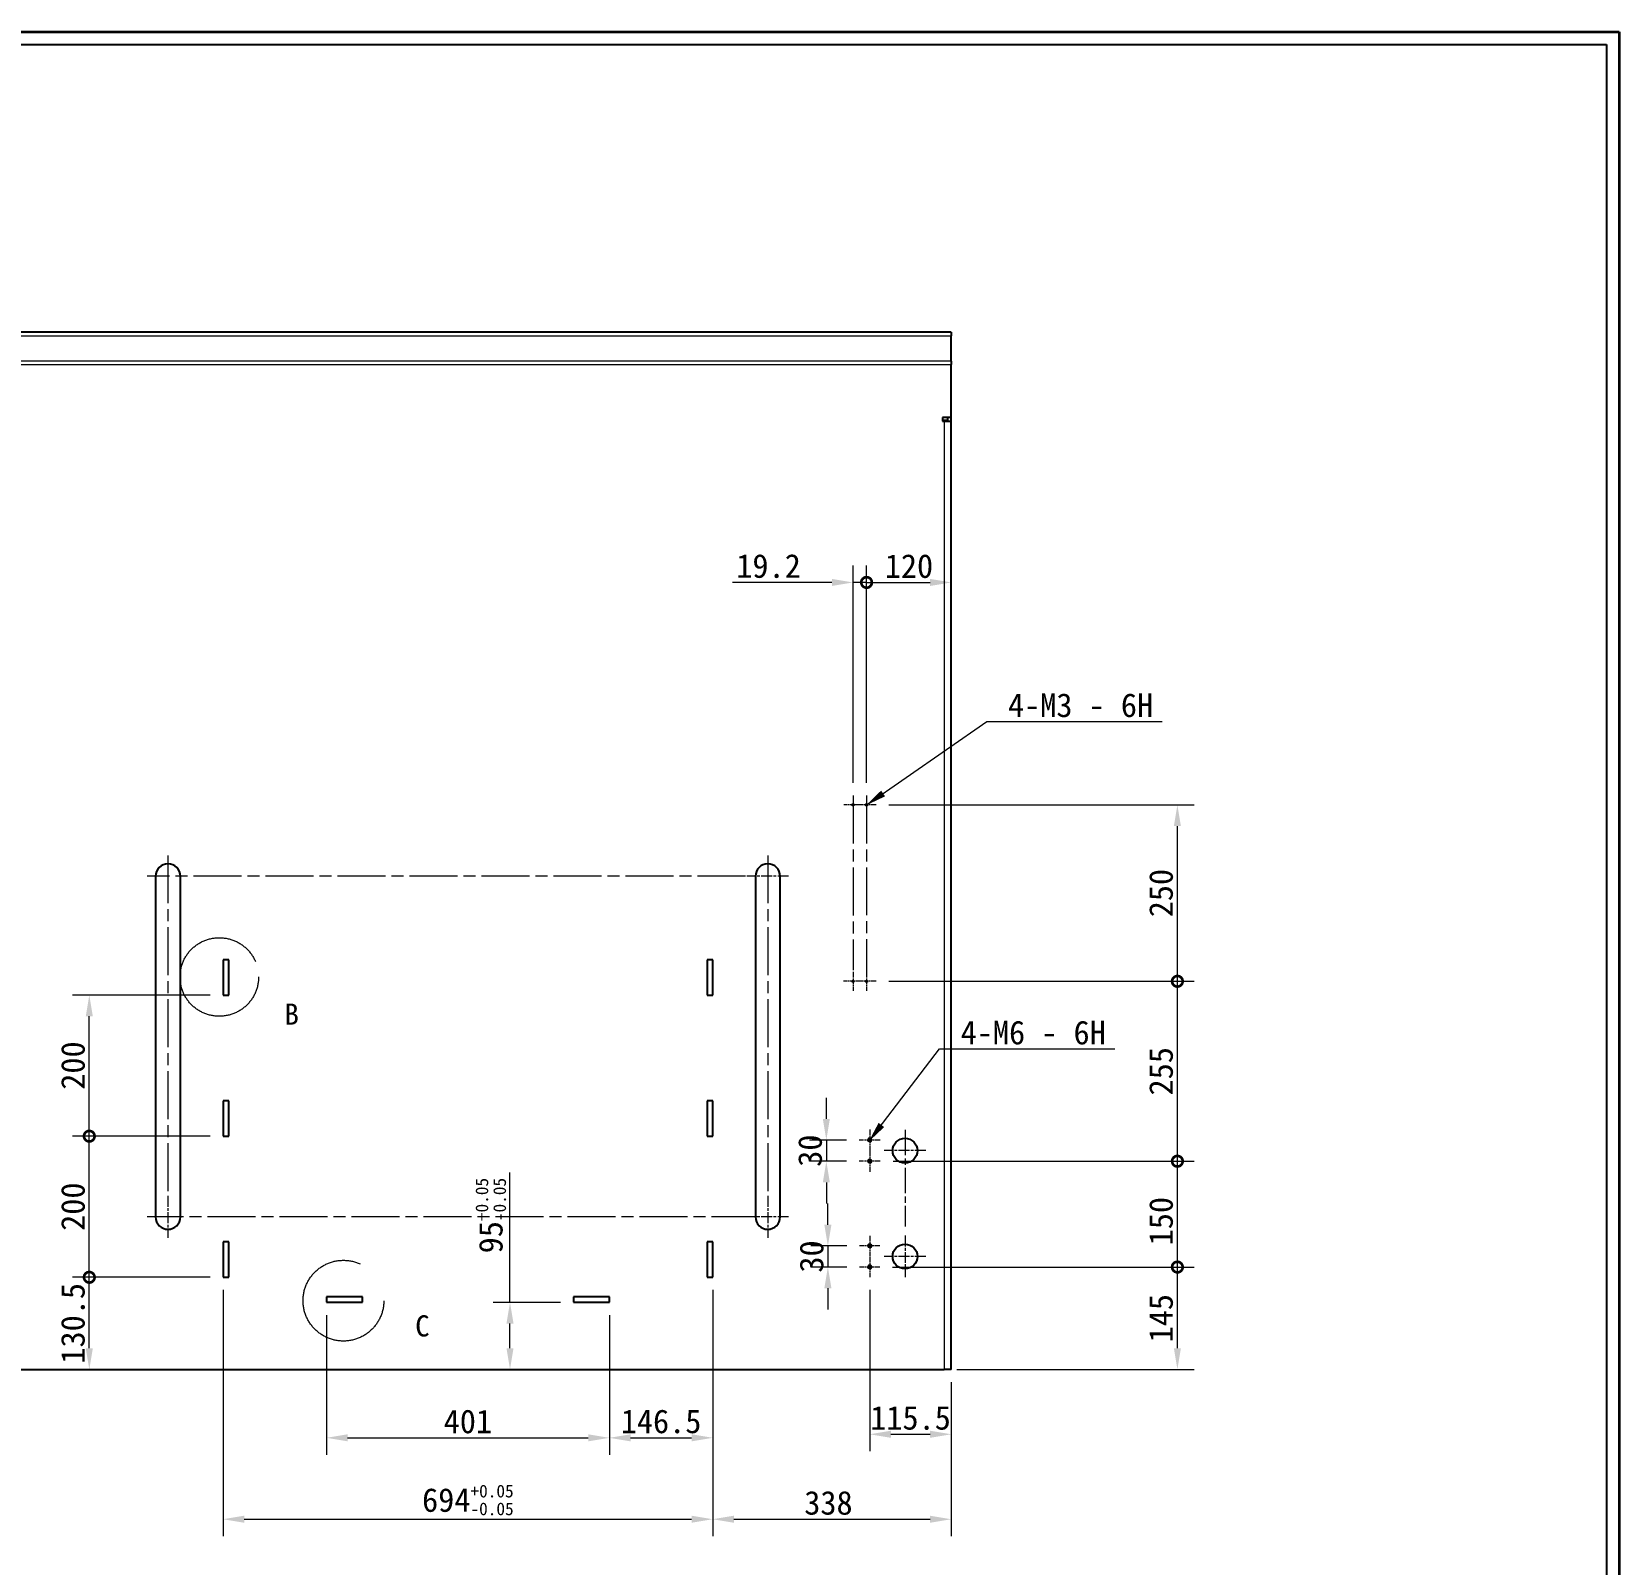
# Model space of a CAD drawing. Header units: millimetres. Extents: x 72 to 7062, y 66 to 4974.
# Drawn here: x 4812 to 7062, y 2802 to 4974 of the extents above; entities that cross this region are included whole.
import ezdxf
from ezdxf.enums import TextEntityAlignment as Align

# ---------------------------------------------------------------- set-up
doc = ezdxf.new("R2010")
doc.units = ezdxf.units.MM
doc.header["$LTSCALE"] = 12
doc.linetypes.add('CHAIN', pattern=[0.3543, 0.2362, -0.0295, 0.0591, -0.0295])
doc.linetypes.add('DASH_DOUBLE_DOT', pattern=[0.2164, 0.1181, -0.0295, 0.0049, -0.0295, 0.0049, -0.0295])
for name, color, linetype, lineweight, true_color in [('中心标记 (ISO)', 1, 'CHAIN', 18, 0xff0000), ('尺寸 (ISO)', 7, 'Continuous', 18, 0x008000), ('局部视图边界 (ISO)', 7, 'DASH_DOUBLE_DOT', 18, 0x008000), ('符号 (ISO)', 7, 'Continuous', 18, 0x008000)]:
    doc.layers.add(name, color=color, linetype=linetype, lineweight=lineweight, true_color=true_color)
for name, color, linetype, lineweight in [('可见 (ISO)', 7, 'Continuous', 25), ('可见窄的 (ISO)', 7, 'Continuous', 18), ('图框 (ISO)', 7, 'Continuous', 35)]:
    doc.layers.add(name, color=color, linetype=linetype, lineweight=lineweight)
doc.styles.add('HZ_33', font='simfang.ttf')
doc.styles.get("Standard").update_dxf_attribs({"font": 'simfang.ttf'})
doc.styles.add('最新国标', font='simfang.ttf')
doc.dimstyles.new('默认 (GB)', dxfattribs={"dimscale": 12, "dimtxt": 2.8, "dimasz": 2.5, "dimexe": 2, "dimexo": 1.5, "dimgap": 0.5, "dimtad": 1, "dimtoh": 1, "dimdsep": 46, "dimtxsty": '最新国标', "dimcen": 0.09, "dimdle": 10, "dimclrd": 256, "dimclre": 256, "dimclrt": 256, "dimazin": 2, "dimtfac": 0.535714, "dimtdec": 3, "dimtmove": 0, "dimatfit": 3, "dimfxl": 0, "dimtolj": 1, "dimlwd": -1, "dimlwe": -1, "dimarcsym": 0})
doc.dimstyles.new('默认 (GB)$7', dxfattribs={"dimscale": 12, "dimtxt": 2.8, "dimasz": 2.5, "dimexe": 2, "dimexo": 1.5, "dimgap": 0.5, "dimtad": 1, "dimtoh": 1, "dimdsep": 46, "dimtxsty": '最新国标', "dimcen": 0.09, "dimdle": 10, "dimclrd": 256, "dimclre": 256, "dimclrt": 256, "dimazin": 2, "dimtfac": 0.535714, "dimtdec": 3, "dimtmove": 0, "dimatfit": 3, "dimfxl": 0, "dimtolj": 1, "dimlwd": -1, "dimlwe": -1, "dimarcsym": 0})

# ---------------------------------------------------------------- blocks, each defined once
blk = doc.blocks.new('图框 最新国标')
at = {"layer": '图框 (ISO)'}
for p, q in [((6, 414.5), (588.5, 414.5)), ((588.5, 414.5), (588.5, 5.5))]:
    blk.add_line(p, q, dxfattribs=at)
at = {"layer": '图框 (ISO)', "color": 7, "linetype": 'Continuous', "lineweight": 25}
for p, q in [((18, 413), (587, 413)), ((18, 413), (587, 413)), ((587, 413), (587, 7)), ((587, 413), (587, 7))]:
    blk.add_line(p, q, dxfattribs=at)
at = {"layer": '图框 (ISO)', "lineweight": 30}
blk.add_attdef('零件代号', text='', height=2.5, rotation=180, dxfattribs=at).set_placement((35.5, 409), align=Align.MIDDLE_CENTER)
blk = doc.blocks.new('二维局部视图1')
at = {"layer": '局部视图边界 (ISO)', "ltscale": 19.246557}
blk.add_circle((423.17, 302.86), 4.64, dxfattribs=at)
at = {"layer": '局部视图边界 (ISO)', "insert": (430.87, 297.22), "char_height": 2.5, "attachment_point": 7, "style": 'HZ_33'}
blk.add_mtext('B', dxfattribs=at)
blk = doc.blocks.new('二维局部视图2')
at = {"layer": '局部视图边界 (ISO)', "ltscale": 17.310312}
blk.add_circle((437.83, 264.63), 4.77, dxfattribs=at)
at = {"layer": '局部视图边界 (ISO)', "insert": (446.31, 260.36), "char_height": 2.5, "attachment_point": 7, "style": 'HZ_33'}
blk.add_mtext('C', dxfattribs=at)
blk = doc.blocks.new('_DotSmall')
at = {"color": 0, "linetype": 'ByBlock', "const_width": 0.5}
blk.add_lwpolyline([(-0.0625, 0, 1), (0.0625, 0, 1)], format="xyb", close=True, dxfattribs=at)
blk = doc.blocks.new('*D23')
at = {"layer": 'Defpoints', "color": 0, "transparency": 16777216}
for p in [(6014.3, 3223.2), (6435.8, 3223.2), (6105.3, 3078.2)]:
    blk.add_point(p, dxfattribs=at)
at = {"layer": '尺寸 (ISO)', "color": 116, "true_color": 0x00803f, "transparency": 16777216}
for p, q in [((6032.3, 3223.2), (6459.8, 3223.2)), ((6435.8, 3108.2), (6435.8, 3223.2)), ((6123.3, 3078.2), (6459.8, 3078.2))]:
    blk.add_line(p, q, dxfattribs=at)
blk.add_solid([(6430.8, 3108.2), (6440.8, 3108.2), (6435.8, 3078.2)], dxfattribs=at)
at = {"layer": '尺寸 (ISO)', "color": 116, "true_color": 0x00803f, "transparency": 16777216, "xscale": 30, "yscale": 30, "zscale": 30, "rotation": 90}
blk.add_blockref('_DotSmall', (6435.8, 3223.2), dxfattribs=at)
at = {"layer": '尺寸 (ISO)', "transparency": 16777216, "insert": (6412.8, 3150.7), "char_height": 33.6, "attachment_point": 5, "rotation": 90, "style": '最新国标'}
blk.add_mtext('\\A1;145', dxfattribs=at)
blk = doc.blocks.new('*D24')
at = {"layer": 'Defpoints', "color": 0, "transparency": 16777216}
for p in [(6014.8, 3373.2), (6435.8, 3373.2), (6014.3, 3223.2)]:
    blk.add_point(p, dxfattribs=at)
at = {"layer": '尺寸 (ISO)', "color": 116, "true_color": 0x00803f, "transparency": 16777216}
for p, q in [((6032.8, 3373.2), (6459.8, 3373.2)), ((6435.8, 3223.2), (6435.8, 3373.2)), ((6032.3, 3223.2), (6459.8, 3223.2))]:
    blk.add_line(p, q, dxfattribs=at)
at = {"layer": '尺寸 (ISO)', "color": 116, "true_color": 0x00803f, "transparency": 16777216, "xscale": 30, "yscale": 30, "zscale": 30}
for p, rotation in [((6435.8, 3373.2), 90), ((6435.8, 3223.2), 270)]:
    blk.add_blockref('_DotSmall', p, dxfattribs=dict(at, rotation=rotation))
at = {"layer": '尺寸 (ISO)', "transparency": 16777216, "insert": (6412.8, 3288.3), "char_height": 33.6, "attachment_point": 5, "rotation": 90, "style": '最新国标'}
blk.add_mtext('\\A1;150', dxfattribs=at)
blk = doc.blocks.new('*D25')
at = {"layer": 'Defpoints', "color": 0, "transparency": 16777216}
for p in [(6008.8, 3628.2), (6435.8, 3628.2), (6014.8, 3373.2)]:
    blk.add_point(p, dxfattribs=at)
at = {"layer": '尺寸 (ISO)', "color": 116, "true_color": 0x00803f, "transparency": 16777216}
for p, q in [((6026.8, 3628.2), (6459.8, 3628.2)), ((6435.8, 3373.2), (6435.8, 3628.2)), ((6032.8, 3373.2), (6459.8, 3373.2))]:
    blk.add_line(p, q, dxfattribs=at)
at = {"layer": '尺寸 (ISO)', "color": 116, "true_color": 0x00803f, "transparency": 16777216, "xscale": 30, "yscale": 30, "zscale": 30}
for p, rotation in [((6435.8, 3628.2), 90), ((6435.8, 3373.2), 270)]:
    blk.add_blockref('_DotSmall', p, dxfattribs=dict(at, rotation=rotation))
at = {"layer": '尺寸 (ISO)', "transparency": 16777216, "insert": (6412.8, 3500.7), "char_height": 33.6, "attachment_point": 5, "rotation": 90, "style": '最新国标'}
blk.add_mtext('\\A1;255', dxfattribs=at)
blk = doc.blocks.new('*D26')
at = {"layer": 'Defpoints', "color": 0, "transparency": 16777216}
for p in [(6008.8, 3878.2), (6435.8, 3878.2), (6008.8, 3628.2)]:
    blk.add_point(p, dxfattribs=at)
at = {"layer": '尺寸 (ISO)', "color": 116, "true_color": 0x00803f, "transparency": 16777216}
for p, q in [((6026.8, 3878.2), (6459.8, 3878.2)), ((6435.8, 3628.2), (6435.8, 3848.2)), ((6026.8, 3628.2), (6459.8, 3628.2))]:
    blk.add_line(p, q, dxfattribs=at)
blk.add_solid([(6430.8, 3848.2), (6440.8, 3848.2), (6435.8, 3878.2)], dxfattribs=at)
at = {"layer": '尺寸 (ISO)', "color": 116, "true_color": 0x00803f, "transparency": 16777216, "xscale": 30, "yscale": 30, "zscale": 30, "rotation": 270}
blk.add_blockref('_DotSmall', (6435.8, 3628.2), dxfattribs=at)
at = {"layer": '尺寸 (ISO)', "transparency": 16777216, "insert": (6412.8, 3753.2), "char_height": 33.6, "attachment_point": 5, "rotation": 90, "style": '最新国标'}
blk.add_mtext('\\A1;250', dxfattribs=at)
blk = doc.blocks.new('*D27')
at = {"layer": 'Defpoints', "color": 0, "transparency": 16777216}
for p in [(5984.8, 3403.2), (5938.3, 3373.2), (5984.8, 3373.2)]:
    blk.add_point(p, dxfattribs=at)
at = {"layer": '尺寸 (ISO)', "color": 116, "true_color": 0x00803f, "transparency": 16777216}
for p, q in [((5938.3, 3433.2), (5938.3, 3463.2)), ((5966.8, 3403.2), (5914.3, 3403.2)), ((5938.3, 3403.2), (5938.3, 3373.2)), ((5966.8, 3373.2), (5914.3, 3373.2)), ((5938.3, 3343.2), (5938.3, 3313.2))]:
    blk.add_line(p, q, dxfattribs=at)
for points in [[(5933.3, 3433.2), (5943.3, 3433.2), (5938.3, 3403.2)], [(5933.3, 3343.2), (5943.3, 3343.2), (5938.3, 3373.2)]]:
    blk.add_solid(points, dxfattribs=at)
at = {"layer": '尺寸 (ISO)', "transparency": 16777216, "insert": (5915.4, 3388.2), "char_height": 33.6, "attachment_point": 5, "rotation": 90, "style": '最新国标'}
blk.add_mtext('\\A1;30', dxfattribs=at)
blk = doc.blocks.new('*D28')
at = {"layer": 'Defpoints', "color": 0, "transparency": 16777216}
for p in [(5985.4, 3253.2), (5940.5, 3223.2), (5985.4, 3223.2)]:
    blk.add_point(p, dxfattribs=at)
at = {"layer": '尺寸 (ISO)', "color": 116, "true_color": 0x00803f, "transparency": 16777216}
for p, q in [((5940.5, 3283.2), (5940.5, 3313.2)), ((5967.4, 3253.2), (5916.5, 3253.2)), ((5940.5, 3253.2), (5940.5, 3223.2)), ((5967.4, 3223.2), (5916.5, 3223.2)), ((5940.5, 3193.2), (5940.5, 3163.2))]:
    blk.add_line(p, q, dxfattribs=at)
for points in [[(5935.5, 3283.2), (5945.5, 3283.2), (5940.5, 3253.2)], [(5935.5, 3193.2), (5945.5, 3193.2), (5940.5, 3223.2)]]:
    blk.add_solid(points, dxfattribs=at)
at = {"layer": '尺寸 (ISO)', "transparency": 16777216, "insert": (5917.5, 3238.2), "char_height": 33.6, "attachment_point": 5, "rotation": 90, "style": '最新国标'}
blk.add_mtext('\\A1;30', dxfattribs=at)
blk = doc.blocks.new('*D29')
at = {"layer": 'Defpoints', "color": 0, "transparency": 16777216}
for p in [(5999.8, 3208.8), (6115.3, 3078.2), (6115.3, 2986.2)]:
    blk.add_point(p, dxfattribs=at)
at = {"layer": '尺寸 (ISO)', "color": 116, "true_color": 0x00803f, "transparency": 16777216}
for p, q in [((5999.8, 3190.8), (5999.8, 2962.2)), ((6115.3, 3060.2), (6115.3, 2962.2)), ((6029.8, 2986.2), (6085.3, 2986.2))]:
    blk.add_line(p, q, dxfattribs=at)
for points in [[(6029.8, 2991.2), (6029.8, 2981.2), (5999.8, 2986.2)], [(6085.3, 2991.2), (6085.3, 2981.2), (6115.3, 2986.2)]]:
    blk.add_solid(points, dxfattribs=at)
at = {"layer": '尺寸 (ISO)', "transparency": 16777216, "insert": (6057.6, 3009.3), "char_height": 33.6, "attachment_point": 5, "style": '最新国标'}
blk.add_mtext('\\A1;115.5', dxfattribs=at)
blk = doc.blocks.new('*D30')
at = {"layer": 'Defpoints', "color": 0, "transparency": 16777216}
for p in [(5229.8, 3173.2), (5630.8, 3173.2), (5630.8, 2981.2)]:
    blk.add_point(p, dxfattribs=at)
at = {"layer": '尺寸 (ISO)', "color": 116, "true_color": 0x00803f, "transparency": 16777216}
for p, q in [((5229.8, 3155.2), (5229.8, 2957.2)), ((5630.8, 3155.2), (5630.8, 2957.2)), ((5259.8, 2981.2), (5600.8, 2981.2))]:
    blk.add_line(p, q, dxfattribs=at)
for points in [[(5259.8, 2986.2), (5259.8, 2976.2), (5229.8, 2981.2)], [(5600.8, 2986.2), (5600.8, 2976.2), (5630.8, 2981.2)]]:
    blk.add_solid(points, dxfattribs=at)
at = {"layer": '尺寸 (ISO)', "transparency": 16777216, "insert": (5430.3, 3004.2), "char_height": 33.6, "attachment_point": 5, "style": '最新国标'}
blk.add_mtext('\\A1;401', dxfattribs=at)
blk = doc.blocks.new('*D31')
at = {"layer": 'Defpoints', "color": 0, "transparency": 16777216}
for p in [(5083.3, 3208.7), (5777.3, 3208.7), (5777.3, 2865.8)]:
    blk.add_point(p, dxfattribs=at)
at = {"layer": '尺寸 (ISO)', "color": 116, "true_color": 0x00803f, "transparency": 16777216}
for p, q in [((5083.3, 3190.7), (5083.3, 2841.8)), ((5777.3, 3190.7), (5777.3, 2841.8)), ((5113.3, 2865.8), (5747.3, 2865.8))]:
    blk.add_line(p, q, dxfattribs=at)
for points in [[(5113.3, 2870.8), (5113.3, 2860.8), (5083.3, 2865.8)], [(5747.3, 2870.8), (5747.3, 2860.8), (5777.3, 2865.8)]]:
    blk.add_solid(points, dxfattribs=at)
at = {"layer": '尺寸 (ISO)', "transparency": 16777216, "insert": (5430.3, 2893.1), "char_height": 33.6, "attachment_point": 5, "style": '最新国标'}
blk.add_mtext('\\A1;694{\\H17.999999;\\S+0.05^ -0.05;}', dxfattribs=at)
blk = doc.blocks.new('*D32')
at = {"layer": 'Defpoints', "color": 0, "transparency": 16777216}
for p in [(5777.3, 3208.7), (6115.3, 3078.2), (6115.3, 2865.8)]:
    blk.add_point(p, dxfattribs=at)
at = {"layer": '尺寸 (ISO)', "color": 116, "true_color": 0x00803f, "transparency": 16777216}
for p, q in [((5777.3, 3190.7), (5777.3, 2841.8)), ((6115.3, 3060.2), (6115.3, 2841.8)), ((5807.3, 2865.8), (6085.3, 2865.8))]:
    blk.add_line(p, q, dxfattribs=at)
for points in [[(5807.3, 2870.8), (5807.3, 2860.8), (5777.3, 2865.8)], [(6085.3, 2870.8), (6085.3, 2860.8), (6115.3, 2865.8)]]:
    blk.add_solid(points, dxfattribs=at)
at = {"layer": '尺寸 (ISO)', "transparency": 16777216, "insert": (5941.3, 2888.8), "char_height": 33.6, "attachment_point": 5, "style": '最新国标'}
blk.add_mtext('\\A1;338', dxfattribs=at)
blk = doc.blocks.new('*D33')
at = {"layer": 'Defpoints', "color": 0, "transparency": 16777216}
for p in [(4893.8, 3208.7), (5083.3, 3208.7), (4755.8, 3078.2)]:
    blk.add_point(p, dxfattribs=at)
at = {"layer": '尺寸 (ISO)', "color": 116, "true_color": 0x00803f, "transparency": 16777216}
for p, q in [((5065.3, 3208.7), (4869.8, 3208.7)), ((4893.8, 3108.2), (4893.8, 3208.7))]:
    blk.add_line(p, q, dxfattribs=at)
blk.add_solid([(4888.8, 3108.2), (4898.8, 3108.2), (4893.8, 3078.2)], dxfattribs=at)
at = {"layer": '尺寸 (ISO)', "color": 116, "true_color": 0x00803f, "transparency": 16777216, "xscale": 30, "yscale": 30, "zscale": 30, "rotation": 90}
blk.add_blockref('_DotSmall', (4893.8, 3208.7), dxfattribs=at)
at = {"layer": '尺寸 (ISO)', "transparency": 16777216, "insert": (4870.7, 3143.5), "char_height": 33.6, "attachment_point": 5, "rotation": 90, "style": '最新国标'}
blk.add_mtext('\\A1;130.5', dxfattribs=at)
blk = doc.blocks.new('*D34')
at = {"layer": 'Defpoints', "color": 0, "transparency": 16777216}
for p in [(4893.8, 3408.7), (5083.3, 3408.7), (5083.3, 3208.7)]:
    blk.add_point(p, dxfattribs=at)
at = {"layer": '尺寸 (ISO)', "color": 116, "true_color": 0x00803f, "transparency": 16777216}
for p, q in [((5065.3, 3408.7), (4869.8, 3408.7)), ((4893.8, 3208.7), (4893.8, 3408.7)), ((5065.3, 3208.7), (4869.8, 3208.7))]:
    blk.add_line(p, q, dxfattribs=at)
at = {"layer": '尺寸 (ISO)', "color": 116, "true_color": 0x00803f, "transparency": 16777216, "xscale": 30, "yscale": 30, "zscale": 30}
for p, rotation in [((4893.8, 3408.7), 90), ((4893.8, 3208.7), 270)]:
    blk.add_blockref('_DotSmall', p, dxfattribs=dict(at, rotation=rotation))
at = {"layer": '尺寸 (ISO)', "transparency": 16777216, "insert": (4870.8, 3308.8), "char_height": 33.6, "attachment_point": 5, "rotation": 90, "style": '最新国标'}
blk.add_mtext('\\A1;200', dxfattribs=at)
blk = doc.blocks.new('*D35')
at = {"layer": 'Defpoints', "color": 0, "transparency": 16777216}
for p in [(4893.8, 3608.7), (5083.3, 3608.7), (5083.3, 3408.7)]:
    blk.add_point(p, dxfattribs=at)
at = {"layer": '尺寸 (ISO)', "color": 116, "true_color": 0x00803f, "transparency": 16777216}
for p, q in [((5065.3, 3608.7), (4869.8, 3608.7)), ((4893.8, 3408.7), (4893.8, 3578.7)), ((5065.3, 3408.7), (4869.8, 3408.7))]:
    blk.add_line(p, q, dxfattribs=at)
blk.add_solid([(4888.8, 3578.7), (4898.8, 3578.7), (4893.8, 3608.7)], dxfattribs=at)
at = {"layer": '尺寸 (ISO)', "color": 116, "true_color": 0x00803f, "transparency": 16777216, "xscale": 30, "yscale": 30, "zscale": 30, "rotation": 270}
blk.add_blockref('_DotSmall', (4893.8, 3408.7), dxfattribs=at)
at = {"layer": '尺寸 (ISO)', "transparency": 16777216, "insert": (4870.8, 3508.8), "char_height": 33.6, "attachment_point": 5, "rotation": 90, "style": '最新国标'}
blk.add_mtext('\\A1;200', dxfattribs=at)
blk = doc.blocks.new('*D36')
at = {"layer": 'Defpoints', "color": 0, "transparency": 16777216}
for p in [(5995.3, 4193.5), (5976.1, 3891.5), (5995.3, 3891.7)]:
    blk.add_point(p, dxfattribs=at)
at = {"layer": '尺寸 (ISO)', "color": 116, "true_color": 0x00803f, "transparency": 16777216}
for p, q in [((5976.1, 3909.5), (5976.1, 4217.5)), ((5995.3, 3909.7), (5995.3, 4217.5)), ((5946.1, 4193.5), (5805.5, 4193.5)), ((5995.3, 4193.5), (5976.1, 4193.5)), ((5995.3, 4193.5), (6055.3, 4193.5))]:
    blk.add_line(p, q, dxfattribs=at)
blk.add_solid([(5946.1, 4198.5), (5946.1, 4188.5), (5976.1, 4193.5)], dxfattribs=at)
at = {"layer": '尺寸 (ISO)', "color": 116, "true_color": 0x00803f, "transparency": 16777216, "xscale": 30, "yscale": 30, "zscale": 30, "rotation": 180}
blk.add_blockref('_DotSmall', (5995.3, 4193.5), dxfattribs=at)
at = {"layer": '尺寸 (ISO)', "transparency": 16777216, "insert": (5856.4, 4216.6), "char_height": 33.6, "attachment_point": 5, "style": '最新国标'}
blk.add_mtext('\\A1;19.2', dxfattribs=at)
blk = doc.blocks.new('*D37')
at = {"layer": 'Defpoints', "color": 0, "transparency": 16777216}
for p in [(6115.3, 4427.2), (6115.3, 4193.5), (5995.3, 3891.7)]:
    blk.add_point(p, dxfattribs=at)
at = {"layer": '尺寸 (ISO)', "color": 116, "true_color": 0x00803f, "transparency": 16777216}
for p, q in [((6115.3, 4409.2), (6115.3, 4169.5)), ((5995.3, 3909.7), (5995.3, 4217.5)), ((5995.3, 4193.5), (6085.3, 4193.5))]:
    blk.add_line(p, q, dxfattribs=at)
blk.add_solid([(6085.3, 4198.5), (6085.3, 4188.5), (6115.3, 4193.5)], dxfattribs=at)
at = {"layer": '尺寸 (ISO)', "color": 116, "true_color": 0x00803f, "transparency": 16777216, "xscale": 30, "yscale": 30, "zscale": 30, "rotation": 180}
blk.add_blockref('_DotSmall', (5995.3, 4193.5), dxfattribs=at)
at = {"layer": '尺寸 (ISO)', "transparency": 16777216, "insert": (6055.4, 4216.5), "char_height": 33.6, "attachment_point": 5, "style": '最新国标'}
blk.add_mtext('\\A1;120', dxfattribs=at)
blk = doc.blocks.new('*D49')
at = {"layer": 'Defpoints', "color": 0, "transparency": 16777216}
for p in [(5777.3, 3208.7), (5630.8, 3173.2), (5777.3, 2981.2)]:
    blk.add_point(p, dxfattribs=at)
at = {"layer": '尺寸 (ISO)', "color": 116, "true_color": 0x00803f, "transparency": 16777216}
for p, q in [((5777.3, 3190.7), (5777.3, 2957.2)), ((5630.8, 3155.2), (5630.8, 2957.2)), ((5660.8, 2981.2), (5747.3, 2981.2))]:
    blk.add_line(p, q, dxfattribs=at)
for points in [[(5660.8, 2986.2), (5660.8, 2976.2), (5630.8, 2981.2)], [(5747.3, 2986.2), (5747.3, 2976.2), (5777.3, 2981.2)]]:
    blk.add_solid(points, dxfattribs=at)
at = {"layer": '尺寸 (ISO)', "transparency": 16777216, "insert": (5704.1, 3004.3), "char_height": 33.6, "attachment_point": 5, "style": '最新国标'}
blk.add_mtext('\\A1;146.5', dxfattribs=at)
blk = doc.blocks.new('*D82')
at = {"layer": 'Defpoints', "color": 0, "transparency": 16777216}
for p in [(5579.8, 3173.2), (5490, 3078.2), (5542.9, 3078.2)]:
    blk.add_point(p, dxfattribs=at)
at = {"layer": '尺寸 (ISO)', "color": 116, "true_color": 0x00803f, "transparency": 16777216}
for p, q in [((5490, 3173.2), (5490, 3357.4)), ((5561.8, 3173.2), (5466, 3173.2)), ((5490, 3108.2), (5490, 3143.2))]:
    blk.add_line(p, q, dxfattribs=at)
for points in [[(5485, 3143.2), (5495, 3143.2), (5490, 3173.2)], [(5485, 3108.2), (5495, 3108.2), (5490, 3078.2)]]:
    blk.add_solid(points, dxfattribs=at)
at = {"layer": '尺寸 (ISO)', "transparency": 16777216, "insert": (5462.7, 3296.1), "char_height": 33.6, "attachment_point": 5, "rotation": 90, "style": '最新国标'}
blk.add_mtext('\\A1;95{\\H17.999999;\\S+0.05^ -0.05;}', dxfattribs=at)

msp = doc.modelspace()

# ---------------------------------------------------------------- linework, layer by layer
at = {"layer": '中心标记 (ISO)', "ltscale": 2.45002}
msp.add_line((5989.347, 3878.222), (5962.888, 3878.222), dxfattribs=at)
at = {"layer": '中心标记 (ISO)', "ltscale": 23.990969}
for p, q in [((5976.117, 3891.452), (5976.117, 3643.889)), ((5995.317, 3891.722), (5995.317, 3640.856)), ((5005.317, 3806.722), (5005.317, 3315.086)), ((5855.317, 3806.722), (5855.317, 3311.123)), ((5823.687, 3777.222), (4975.817, 3777.222)), ((5843.499, 3294.222), (4975.817, 3294.222))]:
    msp.add_line(p, q, dxfattribs=at)
at = {"layer": '中心标记 (ISO)', "ltscale": 2.500117}
for p, q in [((6008.817, 3878.222), (5981.817, 3878.222)), ((5989.617, 3628.222), (5962.617, 3628.222)), ((5976.117, 3641.722), (5976.117, 3614.722)), ((6008.817, 3628.222), (5981.817, 3628.222)), ((5995.317, 3641.722), (5995.317, 3614.722))]:
    msp.add_line(p, q, dxfattribs=at)
at = {"layer": '中心标记 (ISO)', "ltscale": 5.463336}
for p, q in [((5884.817, 3777.222), (5825.817, 3777.222)), ((6079.317, 3388.222), (6020.317, 3388.222)), ((5884.817, 3294.222), (5825.817, 3294.222)), ((6049.817, 3267.722), (6049.817, 3208.722)), ((6079.317, 3238.222), (6020.317, 3238.222))]:
    msp.add_line(p, q, dxfattribs=at)
at = {"layer": '中心标记 (ISO)', "ltscale": 2.777919}
for p, q in [((6014.817, 3403.222), (5984.817, 3403.222)), ((5999.817, 3418.222), (5999.817, 3388.222)), ((5999.817, 3388.222), (5999.817, 3358.222)), ((6014.817, 3373.222), (5984.817, 3373.222))]:
    msp.add_line(p, q, dxfattribs=at)
at = {"layer": '中心标记 (ISO)', "ltscale": 12.681222}
msp.add_line((6049.817, 3417.722), (6049.817, 3280.776), dxfattribs=at)
at = {"layer": '中心标记 (ISO)', "ltscale": 5.509637}
for p, q in [((5005.317, 3324.222), (5005.317, 3264.722)), ((5855.317, 3324.222), (5855.317, 3264.722))]:
    msp.add_line(p, q, dxfattribs=at)
at = {"layer": '中心标记 (ISO)', "ltscale": 2.677632}
for p, q in [((5999.817, 3267.681), (5999.817, 3238.764)), ((6014.276, 3253.222), (5985.359, 3253.222)), ((6014.276, 3223.222), (5985.359, 3223.222)), ((5999.817, 3237.681), (5999.817, 3208.764))]:
    msp.add_line(p, q, dxfattribs=at)
at = {"layer": '可见 (ISO)'}
for p, q in [((6115.317, 4548.223), (4715.897, 4548.223)), ((6115.317, 4548.223), (6115.317, 4543.223)), ((6115.317, 4507.242), (6115.317, 4543.223)), ((6115.317, 4507.242), (6115.317, 4502.242)), ((6115.317, 4427.242), (6115.317, 4502.242)), ((6102.817, 4427.242), (6102.817, 4422.242)), ((6115.317, 4427.242), (6102.817, 4427.242)), ((6110.317, 4423.242), (6102.817, 4423.242)), ((6102.817, 4422.242), (6105.317, 4422.242)), ((6105.317, 4422.242), (6115.317, 4422.242)), ((6110.317, 4422.242), (6110.317, 4427.242)), ((6115.317, 4422.242), (6115.317, 4427.242)), ((6115.317, 3078.222), (6115.317, 4422.242)), ((4987.817, 3777.222), (4987.817, 3294.222)), ((5022.817, 3294.222), (5022.817, 3777.222)), ((5837.817, 3777.222), (5837.817, 3294.222)), ((5872.817, 3294.222), (5872.817, 3777.222)), ((5083.317, 3658.722), (5083.317, 3608.722)), ((5091.317, 3658.722), (5083.317, 3658.722)), ((5091.317, 3608.722), (5091.317, 3658.722)), ((5769.317, 3658.722), (5769.317, 3608.722)), ((5777.317, 3658.722), (5769.317, 3658.722)), ((5777.317, 3608.722), (5777.317, 3658.722)), ((5083.317, 3608.722), (5091.317, 3608.722)), ((5769.317, 3608.722), (5777.317, 3608.722)), ((5083.317, 3458.722), (5083.317, 3408.722)), ((5091.317, 3458.722), (5083.317, 3458.722)), ((5091.317, 3408.722), (5091.317, 3458.722)), ((5769.317, 3458.722), (5769.317, 3408.722)), ((5777.317, 3458.722), (5769.317, 3458.722)), ((5777.317, 3408.722), (5777.317, 3458.722)), ((5083.317, 3408.722), (5091.317, 3408.722)), ((5769.317, 3408.722), (5777.317, 3408.722)), ((5083.317, 3258.722), (5083.317, 3208.722)), ((5091.317, 3258.722), (5083.317, 3258.722)), ((5091.317, 3208.722), (5091.317, 3258.722)), ((5769.317, 3258.722), (5769.317, 3208.722)), ((5777.317, 3258.722), (5769.317, 3258.722)), ((5777.317, 3208.722), (5777.317, 3258.722)), ((5083.317, 3208.722), (5091.317, 3208.722)), ((5769.317, 3208.722), (5777.317, 3208.722)), ((5229.817, 3181.222), (5229.817, 3173.222)), ((5280.817, 3181.222), (5229.817, 3181.222)), ((5229.817, 3173.222), (5280.817, 3173.222)), ((5280.817, 3173.222), (5280.817, 3181.222)), ((5579.817, 3181.222), (5579.817, 3173.222)), ((5630.817, 3181.222), (5579.817, 3181.222)), ((5579.817, 3173.222), (5630.817, 3173.222)), ((5630.817, 3173.222), (5630.817, 3181.222)), ((4755.843, 3078.222), (6105.317, 3078.222)), ((6115.317, 3078.222), (6105.317, 3078.222))]:
    msp.add_line(p, q, dxfattribs=at)
for centre, radius in [((5976.117, 3878.222), 1.23), ((5995.317, 3878.222), 1.23), ((5976.117, 3628.222), 1.23), ((5995.317, 3628.222), 1.23), ((5999.817, 3403.222), 2.458), ((6049.817, 3388.222), 17.5), ((5999.817, 3373.222), 2.458), ((5999.817, 3253.222), 2.458), ((6049.817, 3238.222), 17.5), ((5999.817, 3223.222), 2.458)]:
    msp.add_circle(centre, radius, dxfattribs=at)
for centre, start, end in [((5005.317, 3777.222), 0, 180), ((5855.317, 3777.222), 0, 180), ((5005.317, 3294.222), 180, 0), ((5855.317, 3294.222), 180, 0)]:
    msp.add_arc(centre, 17.5, start, end, dxfattribs=at)
at = {"layer": '可见窄的 (ISO)'}
for p, q in [((4720.897, 4543.223), (6115.317, 4543.223)), ((6115.317, 4507.242), (4756.878, 4507.242)), ((4756.878, 4502.242), (6115.317, 4502.242)), ((6105.317, 4422.242), (6105.317, 3078.222))]:
    msp.add_line(p, q, dxfattribs=at)
for centre, radius in [((5976.117, 3878.222), 1.5), ((5995.317, 3878.222), 1.5), ((5976.117, 3628.222), 1.5), ((5995.317, 3628.222), 1.5), ((5999.817, 3403.222), 3), ((5999.817, 3373.222), 3), ((5999.817, 3253.222), 3), ((5999.817, 3223.222), 3)]:
    msp.add_arc(centre, radius, 280, 190, dxfattribs=at)

# ---------------------------------------------------------------- block references
at = {"xscale": 12, "yscale": 12, "zscale": 12}
msp.add_blockref('图框 最新国标', (0, 0), dxfattribs=at)
at = {"layer": '局部视图边界 (ISO)', "xscale": 12, "yscale": 12, "zscale": 12}
for name in ['二维局部视图1', '二维局部视图2']:
    msp.add_blockref(name, (0, 0), dxfattribs=at)

# ---------------------------------------------------------------- texts
at = {"layer": '符号 (ISO)', "char_height": 33.6, "width": 228.62148, "attachment_point": 7, "line_spacing_factor": 0.49, "style": '最新国标'}
for s, insert in [('4-M3 - 6H', (6195.723, 4002.189)), ('4-M6 - 6H', (6128.638, 3538.242))]:
    msp.add_mtext(s, dxfattribs=dict(at, insert=insert))

# ---------------------------------------------------------------- dimensions: what is measured, and where the dimension line sits
at = {"layer": '尺寸 (ISO)', "color": 116, "true_color": 0x00803f}
for base, p1, p2, angle, override, picture, middle in [((6115.317, 4193.525), (5995.317, 3891.722), (6115.317, 4427.242), 180, {"dimgap": 0.5, "dimtoh": 0, "dimdec": 2, "dimblk1": 'DotSmall', "dimsah": 1, "dimdle": 0, "dimtol": 0, "dimlim": 0, "dimtp": 0, "dimtm": 0, "dimtdec": 3, "dimtofl": 0, "dimatfit": 1}, '*D37', (6055.437, 4193.525)), ((5995.317, 4193.525), (5976.117, 3891.452), (5995.317, 3891.722), 180, {"dimgap": 0.5, "dimtoh": 0, "dimdec": 2, "dimblk2": 'DotSmall', "dimsah": 1, "dimdle": 0, "dimtol": 0, "dimlim": 0, "dimtp": 0, "dimtm": 0, "dimtdec": 3, "dimtofl": 1, "dimatfit": 1}, '*D36', (5856.365, 4193.525)), ((6435.817, 3878.222), (6008.817, 3628.222), (6008.817, 3878.222), 90, {"dimgap": 0.5, "dimtoh": 0, "dimdec": 2, "dimblk1": 'DotSmall', "dimsah": 1, "dimdle": 0, "dimtol": 0, "dimlim": 0, "dimtp": 0, "dimtm": 0, "dimtdec": 3, "dimtofl": 0, "dimatfit": 1}, '*D26', (6435.817, 3753.222)), ((6435.817, 3628.222), (6014.817, 3373.222), (6008.817, 3628.222), 90, {"dimgap": 0.5, "dimtoh": 0, "dimdec": 2, "dimblk1": 'DotSmall', "dimblk2": 'DotSmall', "dimsah": 1, "dimdle": 0, "dimtol": 0, "dimlim": 0, "dimtp": 0, "dimtm": 0, "dimtdec": 3, "dimtofl": 0, "dimatfit": 1}, '*D25', (6435.817, 3500.722)), ((4893.808, 3608.722), (5083.317, 3408.722), (5083.317, 3608.722), 90, {"dimgap": 0.5, "dimtoh": 0, "dimdec": 2, "dimblk1": 'DotSmall', "dimsah": 1, "dimdle": 0, "dimtol": 0, "dimlim": 0, "dimtp": 0, "dimtm": 0, "dimtdec": 3, "dimtofl": 0, "dimatfit": 1}, '*D35', (4893.808, 3508.842)), ((5489.992, 3078.222), (5579.817, 3173.222), (5542.893, 3078.222), 270, {"dimgap": 0.5, "dimtoh": 0, "dimdec": 2, "dimse2": 1, "dimtol": 1, "dimlim": 0, "dimtp": 0.05, "dimtm": 0.05, "dimtdec": 3, "dimtofl": 0, "dimatfit": 2}, '*D82', (5489.992, 3296.108)), ((5938.342, 3373.222), (5984.817, 3403.222), (5984.817, 3373.222), 90, {"dimgap": 0.5, "dimtoh": 0, "dimdec": 2, "dimtol": 0, "dimlim": 0, "dimtp": 0, "dimtm": 0, "dimtdec": 3, "dimtofl": 1, "dimatfit": 1}, '*D27', (5938.342, 3388.222)), ((4893.808, 3408.722), (5083.317, 3208.722), (5083.317, 3408.722), 90, {"dimgap": 0.5, "dimtoh": 0, "dimdec": 2, "dimblk1": 'DotSmall', "dimblk2": 'DotSmall', "dimsah": 1, "dimdle": 0, "dimtol": 0, "dimlim": 0, "dimtp": 0, "dimtm": 0, "dimtdec": 3, "dimtofl": 0, "dimatfit": 1}, '*D34', (4893.808, 3308.842)), ((6435.817, 3373.222), (6014.276, 3223.222), (6014.817, 3373.222), 90, {"dimgap": 0.5, "dimtoh": 0, "dimdec": 2, "dimblk1": 'DotSmall', "dimblk2": 'DotSmall', "dimsah": 1, "dimdle": 0, "dimtol": 0, "dimlim": 0, "dimtp": 0, "dimtm": 0, "dimtdec": 3, "dimtofl": 0, "dimatfit": 1}, '*D24', (6435.817, 3288.342)), ((5940.526, 3223.222), (5985.359, 3253.222), (5985.359, 3223.222), 90, {"dimgap": 0.5, "dimtoh": 0, "dimdec": 2, "dimtol": 0, "dimlim": 0, "dimtp": 0, "dimtm": 0, "dimtdec": 3, "dimtofl": 1, "dimatfit": 1}, '*D28', (5940.526, 3238.222)), ((4893.808, 3208.722), (4755.843, 3078.222), (5083.317, 3208.722), 90, {"dimgap": 0.5, "dimtoh": 0, "dimdec": 2, "dimblk2": 'DotSmall', "dimsah": 1, "dimdle": 0, "dimse1": 1, "dimtol": 0, "dimlim": 0, "dimtp": 0, "dimtm": 0, "dimtdec": 3, "dimtofl": 0, "dimatfit": 1}, '*D33', (4893.808, 3143.472)), ((6435.817, 3223.222), (6105.317, 3078.222), (6014.276, 3223.222), 90, {"dimgap": 0.5, "dimtoh": 0, "dimdec": 2, "dimblk2": 'DotSmall', "dimsah": 1, "dimdle": 0, "dimtol": 0, "dimlim": 0, "dimtp": 0, "dimtm": 0, "dimtdec": 3, "dimtofl": 0, "dimatfit": 1}, '*D23', (6435.817, 3150.722)), ((5777.317, 2865.782), (5083.317, 3208.722), (5777.317, 3208.722), 180, {"dimgap": 0.5, "dimtoh": 0, "dimdec": 2, "dimtol": 1, "dimlim": 0, "dimtp": 0.05, "dimtm": 0.05, "dimtdec": 3, "dimtofl": 0, "dimatfit": 1}, '*D31', (5430.317, 2865.782)), ((6115.317, 2986.247), (5999.817, 3208.764), (6115.317, 3078.222), 180, {"dimgap": 0.5, "dimtoh": 0, "dimdec": 2, "dimtol": 0, "dimlim": 0, "dimtp": 0, "dimtm": 0, "dimtdec": 3, "dimtofl": 0, "dimatfit": 1}, '*D29', (6057.567, 2986.247)), ((5630.817, 2981.222), (5229.817, 3173.222), (5630.817, 3173.222), 180, {"dimgap": 0.5, "dimtoh": 0, "dimdec": 2, "dimtol": 0, "dimlim": 0, "dimtp": 0, "dimtm": 0, "dimtdec": 3, "dimtofl": 0, "dimatfit": 1}, '*D30', (5430.317, 2981.222))]:
    dim = msp.add_linear_dim(base=base, p1=p1, p2=p2, angle=angle, dimstyle='默认 (GB)', override=override, dxfattribs=at)
    dim.commit()
    dim.dimension.update_dxf_attribs({"geometry": picture, "text_midpoint": middle, "dimtype": 160})
for base, p1, p2, picture, middle in [((5777.317, 2981.222), (5630.817, 3173.222), (5777.317, 3208.722), '*D49', (5704.067, 2981.222)), ((6115.317, 2865.782), (5777.317, 3208.722), (6115.317, 3078.222), '*D32', (5941.317, 2865.782))]:
    dim = msp.add_linear_dim(base=base, p1=p1, p2=p2, dimstyle='默认 (GB)', override={"dimgap": 0.5, "dimtoh": 0, "dimdec": 2, "dimtol": 0, "dimlim": 0, "dimtp": 0, "dimtm": 0, "dimtdec": 3, "dimtofl": 0, "dimatfit": 1}, dxfattribs=at)
    dim.commit()
    dim.dimension.update_dxf_attribs({"geometry": picture, "text_midpoint": middle, "dimtype": 160})

# ---------------------------------------------------------------- leaders
at = {"layer": '符号 (ISO)', "annotation_type": 0, "has_hookline": 1, "hookline_direction": 0, "text_width": 218.496}
for points in [[(5994.114, 3877.326), (6165.723, 3996.589), (6195.723, 3996.589)], [(5998.142, 3400.733), (6098.638, 3532.642), (6128.638, 3532.642)]]:
    msp.add_leader(points, dimstyle='默认 (GB)$7', override={"dimgap": 0, "dimtad": 1}, dxfattribs=at)

doc.saveas('drawing.dxf')
